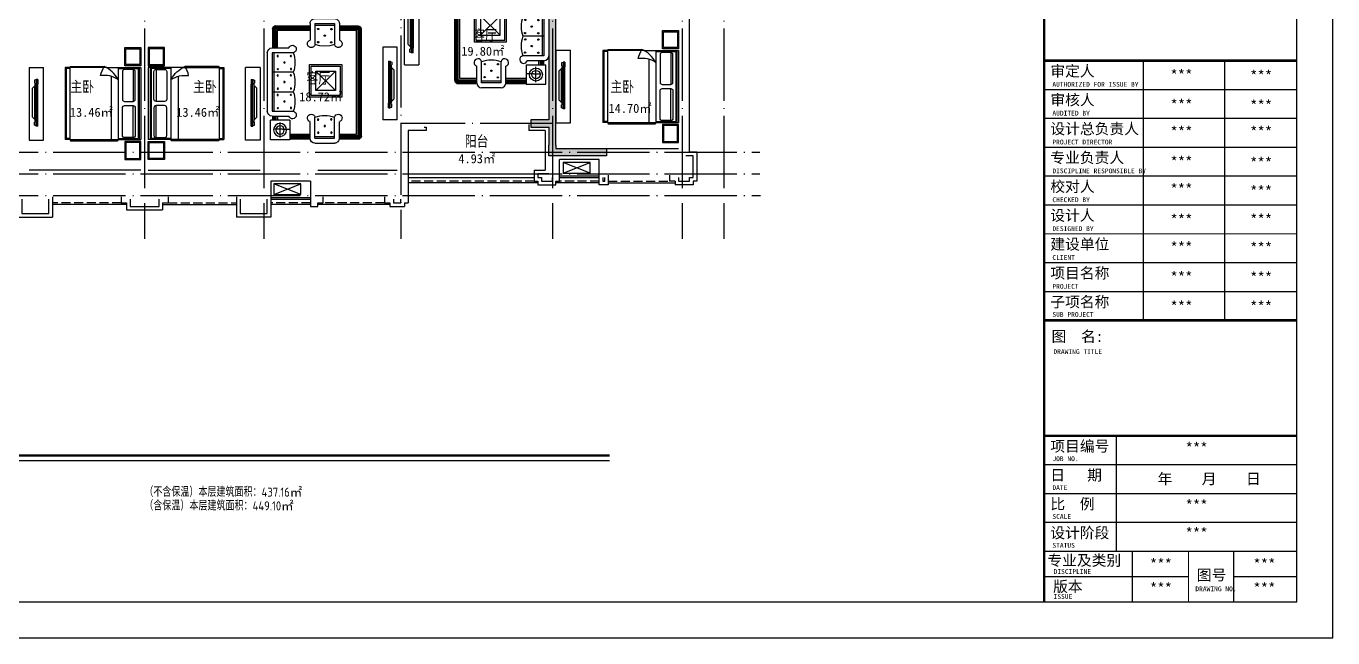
# Model space of a CAD drawing. Extents: x 12099 to 71499, y 175314 to 217314.
# Drawn here: x 35287 to 71499, y 175314 to 192272 of the extents above; entities that cross this region are included whole.
import ezdxf

# ---------------------------------------------------------------- set-up
doc = ezdxf.new("R2010")
doc.units = 0
doc.header["$LTSCALE"] = 1000
doc.header["$MEASUREMENT"] = 0
doc.linetypes.add('DASH', pattern=[0.35, 0.25, -0.1])
doc.linetypes.add('DOTE', pattern=[2.42, 2, -0.2, 0.02, -0.2])
doc.layers.get('0').update_dxf_attribs({"linetype": 'CONTINUOUS'})
for name, color, linetype in [('12fur', 21, 'CONTINUOUS'), ('COLUMN', 7, 'CONTINUOUS'), ('DOTE', 8, 'DOTE'), ('I-FURN', 252, 'CONTINUOUS'), ('J家具', 25, 'CONTINUOUS'), ('LM栏杆', 37, 'CONTINUOUS'), ('LM线角', 7, 'CONTINUOUS'), ('PUB STRM', 4, 'CONTINUOUS'), ('PUB_HATCH', 8, 'CONTINUOUS'), ('TEXT', 7, 'CONTINUOUS'), ('WINDOW', 4, 'CONTINUOUS'), ('yingwen', 7, 'CONTINUOUS'), ('保温层', 42, 'CONTINUOUS'), ('栏板线脚', 5, 'CONTINUOUS')]:
    doc.layers.add(name, color=color, linetype=linetype)
doc.layers.add('层建筑面积', color=6, linetype='CONTINUOUS', lineweight=30, plot=False)
doc.styles.add('-宋体', font='SimSun.ttf')
doc.styles.add('-黑体', font='SIMHEI.TTF', dxfattribs={"width": 0.8})
doc.styles.get("Standard").update_dxf_attribs({"font": 'GBENOR', "bigfont": 'GBCBIG'})
doc.styles.add('图签栏', font='SimSun.ttf')

# ---------------------------------------------------------------- blocks, each defined once
blk = doc.blocks.new('A$C492A1D14')
at = {"layer": 'J家具'}
for p, q in [((300, 0), (0, 750)), ((300, 750), (0, 0))]:
    blk.add_line(p, q, dxfattribs=at)
blk.add_lwpolyline([(0, 0), (0, 750), (300, 750), (300, 0)], close=True, dxfattribs=at)
blk = doc.blocks.new('SF-2')
at = {"layer": 'J家具'}
for p, q in [((-400, 2275), (-400, 262)), ((-400, 2275), (0, 2275)), ((0, 262), (0, 2275)), ((-202, 1940), (-247, 1923)), ((-247, 1923), (-247, 1842)), ((-202, 1825), (-247, 1842)), ((-232, 1817), (-157, 1817)), ((-232, 1769), (-232, 1817)), ((-157, 1947), (-202, 1947)), ((-202, 1947), (-202, 1940)), ((-202, 1940), (-202, 1825)), ((-202, 1825), (-202, 1817)), ((-157, 1817), (-202, 1817)), ((-194, 782), (-194, 1817)), ((-181, 1947), (-181, 1817)), ((-157, 1947), (-157, 1817)), ((-157, 782), (-157, 1817)), ((-245, 1769), (-307, 1704)), ((-307, 896), (-307, 1704)), ((-232, 1769), (-245, 1769)), ((-245, 831), (-245, 1769)), ((-232, 831), (-232, 1769)), ((-245, 831), (-307, 896)), ((-202, 775), (-247, 758)), ((-247, 677), (-247, 758)), ((-232, 831), (-245, 831)), ((-232, 782), (-232, 831)), ((-232, 782), (-157, 782)), ((-157, 782), (-202, 782)), ((-202, 775), (-202, 782)), ((-202, 660), (-202, 775)), ((-181, 652), (-181, 782)), ((-157, 652), (-157, 782)), ((-202, 660), (-247, 677)), ((-202, 652), (-202, 660)), ((-157, 652), (-202, 652)), ((-400, 262), (0, 262))]:
    blk.add_line(p, q, dxfattribs=at)
blk = doc.blocks.new('SSS')
at = {"layer": 'J家具'}
for p, q in [((70, 2560), (70, 2020)), ((610, 2560), (70, 2560)), ((610, 2020), (610, 2560)), ((648, 2447), (648, 2555)), ((675, 2447), (675, 2555)), ((702, 2447), (702, 2555)), ((729, 2447), (729, 2555)), ((756, 2447), (756, 2555)), ((783, 2447), (783, 2555)), ((810, 2447), (810, 2555)), ((837, 2447), (837, 2555)), ((864, 2447), (864, 2555)), ((891, 2447), (891, 2555)), ((918, 2447), (918, 2555)), ((945, 2447), (945, 2555)), ((972, 2447), (972, 2555)), ((999, 2447), (999, 2555)), ((1026, 2447), (1026, 2555)), ((1053, 2447), (1053, 2555)), ((1080, 2447), (1080, 2555)), ((1107, 2447), (1107, 2555)), ((1134, 2447), (1134, 2555)), ((1161, 2447), (1161, 2555)), ((1307, 2655), (1847, 2655)), ((2013, 2447), (2013, 2555)), ((2040, 2447), (2040, 2555)), ((2067, 2447), (2067, 2555)), ((2094, 2447), (2094, 2555)), ((2121, 2447), (2121, 2555)), ((2148, 2447), (2148, 2555)), ((2175, 2447), (2175, 2555)), ((2202, 2447), (2202, 2555)), ((2229, 2447), (2229, 2555)), ((2256, 2447), (2256, 2555)), ((2283, 2447), (2283, 2555)), ((2310, 2447), (2310, 2555)), ((2337, 2447), (2337, 2555)), ((2364, 2447), (2364, 2555)), ((2391, 2447), (2391, 2555)), ((2418, 2447), (2418, 2555)), ((2445, 2447), (2445, 2555)), ((2472, 2447), (2472, 2555)), ((2499, 2447), (2499, 2555)), ((2499, 2447), (2527, 2552)), ((2499, 2447), (2559, 2537)), ((408, 2271), (197, 2271)), ((340, 2499), (340, 2079)), ((408, 2271), (618, 2271)), ((610, 2447), (1172, 2447)), ((610, 2402), (1172, 2402)), ((1172, 2520), (1172, 2060)), ((1307, 2520), (1307, 1935)), ((1307, 2520), (1847, 2520)), ((1307, 2475), (1847, 2475)), ((1847, 2520), (1847, 1935)), ((1982, 2520), (1982, 2060)), ((1982, 2447), (2499, 2447)), ((1982, 2402), (2454, 2402)), ((2454, 2402), (2454, -497)), ((2499, 2447), (2585, 2513)), ((2499, 2447), (2601, 2482)), ((2499, 2447), (2607, 2447)), ((2499, 2447), (2499, -608)), ((2499, 2428), (2607, 2428)), ((2499, 2401), (2607, 2401)), ((2499, 2374), (2607, 2374)), ((2499, 2347), (2607, 2347)), ((2499, 2320), (2607, 2320)), ((2499, 2293), (2607, 2293)), ((2499, 2266), (2607, 2266)), ((2499, 2239), (2607, 2239)), ((2499, 2212), (2607, 2212)), ((2499, 2185), (2607, 2185)), ((610, 2020), (70, 2020)), ((224, 1989), (116, 1989)), ((224, 1966), (116, 1966)), ((224, 1939), (116, 1939)), ((224, 1912), (116, 1912)), ((120, 1905), (581, 1905)), ((224, 1905), (224, 2020)), ((269, 1905), (269, 2020)), ((2499, 2158), (2607, 2158)), ((2499, 2131), (2607, 2131)), ((2499, 2104), (2607, 2104)), ((2499, 2077), (2607, 2077)), ((2499, 2050), (2607, 2050)), ((2499, 2023), (2607, 2023)), ((2499, 1996), (2607, 1996)), ((2499, 1969), (2607, 1969)), ((2499, 1942), (2607, 1942)), ((2499, 1915), (2607, 1915)), ((2499, 1888), (2607, 1888)), ((2499, 1861), (2607, 1861)), ((2499, 1834), (2607, 1834)), ((-15, 150), (-15, 1770)), ((120, 150), (120, 1770)), ((120, 1770), (705, 1770)), ((165, 150), (165, 1770)), ((2499, 1807), (2607, 1807)), ((2499, 1780), (2607, 1780)), ((2499, 1753), (2607, 1753)), ((2499, 1726), (2607, 1726)), ((2499, 1699), (2607, 1699)), ((2499, 1672), (2607, 1672)), ((2499, 1645), (2607, 1645)), ((2499, 1618), (2607, 1618)), ((2499, 1591), (2607, 1591)), ((2499, 1564), (2607, 1564)), ((2499, 1537), (2607, 1537)), ((2499, 1510), (2607, 1510)), ((2499, 1483), (2607, 1483)), ((2499, 1456), (2607, 1456)), ((120, 1230), (705, 1230)), ((1154, 1379), (1154, 479)), ((2054, 1379), (1154, 1379)), ((1199, 1334), (1199, 524)), ((2009, 1334), (1199, 1334)), ((1334, 1199), (1334, 659)), ((1874, 1199), (1334, 1199)), ((1334, 1199), (1874, 659)), ((1334, 659), (1874, 1199)), ((1874, 659), (1874, 1199)), ((2009, 524), (2009, 1334)), ((2054, 479), (2054, 1379)), ((2499, 1429), (2607, 1429)), ((2499, 1402), (2607, 1402)), ((2499, 1375), (2607, 1375)), ((2499, 1348), (2607, 1348)), ((2499, 1321), (2607, 1321)), ((2499, 1294), (2607, 1294)), ((2499, 1267), (2607, 1267)), ((2499, 1240), (2607, 1240)), ((2499, 1213), (2607, 1213)), ((2499, 1186), (2607, 1186)), ((2499, 1159), (2607, 1159)), ((2499, 1132), (2607, 1132)), ((2499, 1105), (2607, 1105)), ((2499, 1078), (2607, 1078)), ((2499, 1051), (2607, 1051)), ((2499, 1024), (2607, 1024)), ((2499, 997), (2607, 997)), ((2499, 970), (2607, 970)), ((2499, 943), (2607, 943)), ((2499, 916), (2607, 916)), ((2499, 889), (2607, 889)), ((2499, 862), (2607, 862)), ((2499, 835), (2607, 835)), ((2499, 808), (2607, 808)), ((2499, 781), (2607, 781)), ((2499, 754), (2607, 754)), ((2499, 727), (2607, 727)), ((705, 690), (120, 690)), ((1154, 479), (2054, 479)), ((1199, 524), (2009, 524)), ((1334, 659), (1874, 659)), ((2499, 700), (2607, 700)), ((2499, 673), (2607, 673)), ((2499, 646), (2607, 646)), ((2499, 619), (2607, 619)), ((2499, 592), (2607, 592)), ((2499, 565), (2607, 565)), ((2499, 538), (2607, 538)), ((2499, 511), (2607, 511)), ((2499, 484), (2607, 484)), ((2499, 457), (2607, 457)), ((2499, 430), (2607, 430)), ((2499, 403), (2607, 403)), ((2499, 376), (2607, 376)), ((705, 150), (120, 150)), ((120, 15), (581, 15)), ((224, -500), (224, 15)), ((258, -467), (258, 15)), ((2499, 349), (2607, 349)), ((2499, 322), (2607, 322)), ((2499, 295), (2607, 295)), ((2499, 268), (2607, 268)), ((2499, 241), (2607, 241)), ((2499, 214), (2607, 214)), ((2499, 187), (2607, 187)), ((2499, 160), (2607, 160)), ((2499, 133), (2607, 133)), ((2499, 106), (2607, 106)), ((2499, 79), (2607, 79)), ((2499, 52), (2607, 52)), ((2499, 25), (2607, 25)), ((224, -5), (116, -5)), ((224, -32), (116, -32)), ((224, -59), (116, -59)), ((224, -86), (116, -86)), ((224, -113), (116, -113)), ((224, -140), (116, -140)), ((224, -167), (116, -167)), ((224, -194), (116, -194)), ((224, -221), (116, -221)), ((224, -248), (116, -248)), ((224, -275), (116, -275)), ((224, -302), (116, -302)), ((224, -329), (116, -329)), ((224, -356), (116, -356)), ((1172, -662), (1172, -201)), ((1307, -662), (1307, -77)), ((1847, -662), (1847, -77)), ((1982, -662), (1982, -201)), ((2499, -2), (2607, -2)), ((2499, -29), (2607, -29)), ((2499, -56), (2607, -56)), ((2499, -83), (2607, -83)), ((2499, -110), (2607, -110)), ((2499, -137), (2607, -137)), ((2499, -164), (2607, -164)), ((2499, -191), (2607, -191)), ((2499, -218), (2607, -218)), ((2499, -245), (2607, -245)), ((2499, -272), (2607, -272)), ((2499, -299), (2607, -299)), ((2499, -326), (2607, -326)), ((2499, -353), (2607, -353)), ((224, -383), (116, -383)), ((224, -410), (116, -410)), ((224, -437), (116, -437)), ((224, -464), (116, -464)), ((224, -491), (116, -491)), ((224, -500), (116, -500)), ((224, -500), (122, -535)), ((224, -500), (139, -566)), ((224, -500), (164, -590)), ((224, -500), (196, -605)), ((1172, -500), (224, -500)), ((224, -500), (224, -608)), ((234, -500), (234, -608)), ((243, -500), (243, -608)), ((1172, -467), (258, -467)), ((270, -500), (270, -608)), ((297, -500), (297, -608)), ((324, -500), (324, -608)), ((351, -500), (351, -608)), ((378, -500), (378, -608)), ((405, -500), (405, -608)), ((432, -500), (432, -608)), ((459, -500), (459, -608)), ((486, -500), (486, -608)), ((513, -500), (513, -608)), ((540, -500), (540, -608)), ((567, -500), (567, -608)), ((594, -500), (594, -608)), ((621, -500), (621, -608)), ((648, -500), (648, -608)), ((675, -500), (675, -608)), ((702, -500), (702, -608)), ((729, -500), (729, -608)), ((756, -500), (756, -608)), ((783, -500), (783, -608)), ((810, -500), (810, -608)), ((837, -500), (837, -608)), ((864, -500), (864, -608)), ((891, -500), (891, -608)), ((918, -500), (918, -608)), ((945, -500), (945, -608)), ((972, -500), (972, -608)), ((999, -500), (999, -608)), ((1026, -500), (1026, -608)), ((1053, -500), (1053, -608)), ((1080, -500), (1080, -608)), ((1107, -500), (1107, -608)), ((1134, -500), (1134, -608)), ((1161, -500), (1161, -608)), ((1307, -617), (1847, -617)), ((1307, -662), (1847, -662)), ((2454, -467), (1982, -467)), ((1982, -500), (2499, -500)), ((2013, -500), (2013, -608)), ((2040, -500), (2040, -608)), ((2067, -500), (2067, -608)), ((2094, -500), (2094, -608)), ((2121, -500), (2121, -608)), ((2148, -500), (2148, -608)), ((2175, -500), (2175, -608)), ((2202, -500), (2202, -608)), ((2229, -500), (2229, -608)), ((2256, -500), (2256, -608)), ((2283, -500), (2283, -608)), ((2310, -500), (2310, -608)), ((2337, -500), (2337, -608)), ((2364, -500), (2364, -608)), ((2391, -500), (2391, -608)), ((2418, -500), (2418, -608)), ((2445, -500), (2445, -608)), ((2472, -500), (2472, -608)), ((2499, -380), (2607, -380)), ((2499, -407), (2607, -407)), ((2499, -434), (2607, -434)), ((2499, -434), (2607, -434)), ((2499, -461), (2607, -461)), ((2499, -461), (2607, -461)), ((2499, -485), (2607, -485)), ((2499, -500), (2607, -500)), ((2499, -500), (2601, -535)), ((2499, -500), (2499, -608)), ((2499, -500), (2527, -605)), ((2499, -500), (2559, -590)), ((2499, -500), (2585, -566)), ((1307, -797), (1847, -797))]:
    blk.add_line(p, q, dxfattribs=at)
for points in [[(1307, -77), (1301, -58), (1292, -40), (1279, -25), (1263, -12), (1245, -2), (1226, 4), (1206, 6), (1186, 4), (1166, -1), (1148, -10), (1132, -22), (1119, -37), (1108, -54), (1101, -73), (1098, -93), (1099, -113), (1103, -133), (1111, -152), (1123, -168), (1137, -182), (1154, -194), (1172, -201)], [(1982, -201), (2001, -194), (2018, -182), (2032, -168), (2044, -152), (2052, -133), (2056, -113), (2057, -93), (2054, -73), (2047, -54), (2036, -37), (2023, -22), (2007, -10), (1989, -1), (1969, 4), (1949, 6), (1929, 4), (1910, -2), (1892, -12), (1876, -25), (1863, -40), (1854, -58), (1847, -77)], [(1847, -77), (1714, -43), (1577, -31), (1441, -43), (1307, -77)], [(1172, -662), (1175, -689), (1183, -714), (1195, -737), (1212, -758), (1232, -775), (1256, -787), (1281, -795), (1307, -797)], [(1847, -797), (1871, -795), (1894, -789), (1915, -779), (1934, -766), (1951, -749), (1964, -730), (1974, -708), (1980, -686), (1982, -662)]]:
    blk.add_lwpolyline(points, dxfattribs=at)
for points in [[(1411, -142), (1410, -138), (1408, -135), (1406, -132), (1403, -130), (1400, -128), (1397, -127), (1393, -127), (1390, -127), (1387, -128), (1383, -130), (1381, -132), (1378, -134), (1377, -137), (1375, -141), (1375, -144), (1375, -148), (1376, -151), (1378, -154), (1380, -157), (1383, -159), (1386, -161), (1389, -162), (1393, -163), (1396, -162), (1399, -162), (1403, -160), (1405, -158), (1408, -155), (1409, -152), (1411, -149), (1411, -145)], [(1595, -322), (1594, -318), (1593, -315), (1591, -312), (1588, -310), (1585, -308), (1581, -307), (1578, -307), (1574, -307), (1571, -308), (1568, -310), (1565, -312), (1563, -314), (1561, -317), (1560, -321), (1559, -324), (1560, -328), (1561, -331), (1562, -334), (1564, -337), (1567, -339), (1570, -341), (1574, -342), (1577, -343), (1581, -342), (1584, -342), (1587, -340), (1590, -338), (1592, -335), (1594, -332), (1595, -329), (1595, -325)], [(1775, -137), (1774, -134), (1773, -131), (1771, -128), (1768, -126), (1765, -124), (1761, -123), (1758, -122), (1754, -123), (1751, -123), (1748, -125), (1745, -127), (1743, -130), (1741, -133), (1740, -136), (1739, -140), (1740, -143), (1741, -147), (1742, -150), (1744, -153), (1747, -155), (1750, -157), (1754, -158), (1757, -158), (1761, -158), (1764, -157), (1767, -155), (1770, -153), (1772, -151), (1774, -148), (1775, -144), (1775, -141)], [(1415, -506), (1414, -503), (1413, -500), (1411, -497), (1408, -495), (1405, -493), (1401, -492), (1398, -491), (1394, -492), (1391, -492), (1388, -494), (1385, -496), (1383, -499), (1381, -502), (1380, -505), (1379, -509), (1380, -512), (1381, -516), (1382, -519), (1384, -522), (1387, -524), (1390, -526), (1394, -527), (1397, -527), (1401, -527), (1404, -526), (1407, -524), (1410, -522), (1412, -520), (1414, -517), (1415, -513), (1415, -510)], [(1780, -502), (1779, -498), (1777, -495), (1775, -492), (1772, -490), (1769, -488), (1766, -487), (1762, -487), (1759, -487), (1756, -488), (1752, -490), (1750, -492), (1747, -494), (1746, -497), (1744, -501), (1744, -504), (1744, -508), (1745, -511), (1747, -514), (1749, -517), (1752, -519), (1755, -521), (1758, -522), (1762, -523), (1765, -522), (1768, -522), (1772, -520), (1774, -518), (1777, -515), (1778, -512), (1780, -509), (1780, -505)]]:
    blk.add_lwpolyline(points, close=True, dxfattribs=at)
for centre, radius in [((340, 2290), 180), ((340, 2290), 117), ((1397, 2367), 18), ((1577, 2183), 18), ((1762, 2363), 18), ((1393, 2003), 18), ((1757, 1998), 18), ((278, 1685), 18), ((458, 1500), 18), ((642, 1680), 18), ((273, 1320), 18), ((278, 1145), 18), ((638, 1316), 18), ((642, 1140), 18), ((273, 780), 18), ((458, 960), 18), ((638, 776), 18), ((278, 605), 18), ((458, 420), 18), ((642, 600), 18), ((273, 240), 18), ((638, 236), 18)]:
    blk.add_circle(centre, radius, dxfattribs=at)
for centre, radius, start, end in [((1307, 2520), 135, 90, 180), ((1847, 2520), 135, 360, 90), ((120, 1770), 135, 90, 180), ((683, 1874), 106, 282.4066, 162.795), ((1204, 1958), 106, 107.205, 347.5934), ((1577, 2699), 810, 250.5288, 289.4712), ((1951, 1958), 106, 192.4066, 72.795), ((-58, 1500), 810, 340.5288, 19.4712), ((-58, 960), 810, 340.5288, 19.4712), ((-58, 420), 810, 340.5288, 19.4712), ((120, 150), 135, 180, 270), ((683, 47), 106, 197.205, 77.5934)]:
    blk.add_arc(centre, radius, start, end, dxfattribs=at)
blk = doc.blocks.new('c05')
at = {"layer": 'J家具'}
for p, q in [((-1000, -962), (-1000, 0)), ((-1000, 0), (1000, 0)), ((1000, -629), (1000, 0)), ((-1000, -50), (1000, -50)), ((-970, -80), (970, -80)), ((-970, -629), (-970, -80)), ((-945, -220), (-58, -220)), ((945, -220), (58, -220)), ((970, -629), (970, -80)), ((-1000, -629), (1010, -629)), ((1000, -1970), (1000, -629)), ((1030, -1950), (1030, -649)), ((-1030, -1950), (-1030, -1017)), ((-1000, -962), (-1000, -1970)), ((-747, -829), (1030, -829)), ((-1000, -1970), (1000, -1970)), ((-1000, -1970), (-1000, -2100)), ((-1000, -2100), (1000, -2100)), ((-970, -1970), (-970, -2070)), ((-970, -2070), (970, -2070)), ((970, -1970), (970, -2070)), ((1000, -1970), (1000, -2100))]:
    blk.add_line(p, q, dxfattribs=at)
for points in [[(-1550, -450), (-1550, 0), (-1050, 0), (-1050, -450), (-1550, -450), (-1550, -370)], [(1550, -450), (1550, 0), (1050, 0), (1050, -450), (1550, -450), (1550, -370)]]:
    blk.add_lwpolyline(points, dxfattribs=at)
for points in [[(-1520, -420), (-1520, -30), (-1080, -30), (-1080, -420)], [(1520, -420), (1520, -30), (1080, -30), (1080, -420)]]:
    blk.add_lwpolyline(points, close=True, dxfattribs=at)
for points in [[(-945, -220), (-945, -455, 0.414214), (-885, -515), (-118, -515, 0.414214), (-58, -455), (-58, -220, 0.414214), (-118, -160), (-885, -160, 0.414214)], [(945, -220), (945, -455, -0.414214), (885, -515), (118, -515, -0.414214), (58, -455), (58, -220, -0.414214), (118, -160), (885, -160, -0.414214)]]:
    blk.add_lwpolyline(points, format="xyb", close=True, dxfattribs=at)
blk.add_lwpolyline([(-667, -629, 0.180302), (-775, -1121, -0.088637), (-1030, -1017, 28871.271551)], format="xyb", dxfattribs=at)
for centre, radius, start, end in [((-187, -1442), 944, 120.6075, 153.2773), ((1010, -649), 20, 0, 90), ((-1001, -1939), 30.7, 200.3566, 272.3152), ((1001, -1939), 30.7, 267.6884, 339.6917)]:
    blk.add_arc(centre, radius, start, end, dxfattribs=at)
blk = doc.blocks.new('A$C1BD07401')
at = {"layer": 'PUB_HATCH'}
for points in [[(27350, 1700), (27550, 1700), (27550, 6800), (27350, 6800), (27350, 2400), (26850, 2400), (26850, 2200), (27350, 2200)], [(27350, 1700), (27550, 1700), (27550, 1600), (28950, 1600), (28950, 1500), (28950, 1400), (27350, 1400)]]:
    blk.add_hatch(color=256, dxfattribs=at).paths.add_polyline_path(points)
at = {"layer": 'COLUMN'}
for p, q in [((27550, 6800), (27350, 6800)), ((27350, 6800), (27350, 2400)), ((27550, 1700), (27550, 6800)), ((27350, 2400), (26850, 2400)), ((26850, 2400), (26850, 2200)), ((26850, 2200), (27350, 2200)), ((27350, 2200), (27350, 1700))]:
    blk.add_line(p, q, dxfattribs=at)
blk.add_lwpolyline([(27550, 1700), (27550, 1700), (27550, 1600), (28950, 1600), (28950, 1500), (28950, 1400), (27350, 1400), (27350, 1700)], dxfattribs=at)
blk = doc.blocks.new('1111111111111111')
for p, q in [((-172968, -24916), (-172968, 17084)), ((-173968, -23916), (-173968, 16084)), ((-229868, -23916), (-173968, -23916)), ((-232368, -24916), (-172968, -24916))]:
    blk.add_line(p, q)
for points, const_width in [([(-180968, -23916), (-180968, 16084)], 70), ([(-180968, -8916), (-173968, -8916)], 70), ([(-178222, -16116), (-178222, -8916)], 35), ([(-175968, -8916), (-175968, -16116)], 35), ([(-180968, -9716), (-173968, -9716)], 35), ([(-180968, -10516), (-173968, -10516)], 35), ([(-180968, -11316), (-173968, -11316)], 35), ([(-180968, -12116), (-173968, -12116)], 35), ([(-180968, -12916), (-173968, -12916)], 35), ([(-180968, -13716), (-173968, -13716)], 35), ([(-180968, -14516), (-173968, -14516)], 35), ([(-180968, -14516), (-173968, -14516)], 35), ([(-180968, -15316), (-173968, -15316)], 35), ([(-180968, -16116), (-173968, -16116)], 70), ([(-180968, -16116), (-173968, -16116)], 35), ([(-180968, -19316), (-173968, -19316)], 70), ([(-178968, -22516), (-178968, -19316)], 35), ([(-180968, -20116), (-173968, -20116)], 35), ([(-180968, -20916), (-173968, -20916)], 35), ([(-180968, -21716), (-173968, -21716)], 35), ([(-180968, -22516), (-173968, -22516)], 35), ([(-180968, -22516), (-173968, -22516)], 35), ([(-178524, -23916), (-178524, -22516)], 35), ([(-176968, -23916), (-176968, -22516)], 35), ([(-175718, -23916), (-175718, -22516)], 35), ([(-180968, -23216), (-176968, -23216)], 35), ([(-175718, -23216), (-173968, -23216)], 35)]:
    blk.add_lwpolyline(points, dxfattribs=dict(const_width=const_width))
at = {"style": '-宋体'}
for s, p in [('审定人', (-180797, -9353)), ('审核人', (-180797, -10153)), ('设计总负责人', (-180797, -10953)), ('专业负责人', (-180797, -11753)), ('校对人', (-180797, -12553)), ('设计人', (-180797, -13353)), ('建设单位', (-180797, -14153)), ('项目名称', (-180797, -14953)), ('子项名称', (-180797, -15753)), ('图  名:', (-180764, -16709)), ('项目编号', (-180797, -19753)), ('日   期', (-180797, -20553)), ('比  例', (-180797, -21353)), ('设计阶段', (-180797, -22153)), ('专业及类别', (-180879, -22916)), ('图号', (-176737, -23321)), ('版本 ', (-180722, -23641))]:
    blk.add_text(s, height=300, dxfattribs=at).set_placement(p)
at = {"layer": 'yingwen', "style": '图签栏'}
for s, height, p in [('AUTHORIZED FOR ISSUE BY ', 132.71, (-180740, -9638)), ('AUDITED BY ', 132.71, (-180740, -10438)), ('PROJECT DIRECTOR ', 132.71, (-180740, -11238)), ('DISCIPLINE RESPONSIBLE BY ', 132.71, (-180740, -12038)), ('CHECKED BY ', 132.71, (-180740, -12838)), ('DESIGNED BY ', 132.71, (-180740, -13638)), ('CLIENT', 132.7, (-180740, -14438)), ('PROJECT', 132.7, (-180740, -15238)), ('SUB PROJECT', 132.71, (-180740, -16017)), ('DRAWING TITLE', 132.71, (-180712, -17047)), ('JOB NO.', 132.7, (-180740, -20017)), ('DATE', 132.7, (-180740, -20817)), ('SCALE', 132.7, (-180740, -21617)), ('STATUS', 132.7, (-180740, -22417)), ('DISCIPLINE', 132.7, (-180707, -23143)), ('DRAWING NO.', 132.71, (-176778, -23624)), ('ISSUE ', 132.7, (-180707, -23837))]:
    blk.add_text(s, height=height, dxfattribs=at).set_placement(p)
blk = doc.blocks.new('w1')
at = {"layer": 'yingwen'}
blk.add_blockref('1111111111111111', (-591360, -132739), dxfattribs=at)
at = {"style": '-宋体'}
for s, p in [('***', (-768830, -142208)), ('***', (-766622, -142227)), ('***', (-768830, -143033)), ('***', (-766622, -143050)), ('***', (-768830, -143781)), ('***', (-766622, -143781)), ('***', (-768830, -144613)), ('***', (-766622, -144643)), ('***', (-768830, -145372)), ('***', (-766622, -145428)), ('***', (-768830, -146217)), ('***', (-766622, -146212)), ('***', (-768830, -146983)), ('***', (-766622, -146995)), ('***', (-768830, -147809)), ('***', (-766622, -147818)), ('***', (-768830, -148621)), ('***', (-766622, -148626)), ('***', (-768411, -152545)), ('年    月    日', (-769187, -153394)), ('***', (-768411, -154133)), ('***', (-768411, -154907)), ('***', (-769399, -155765)), ('***', (-766531, -155765)), ('***', (-769399, -156433)), ('***', (-766531, -156433))]:
    blk.add_text(s, height=300, dxfattribs=at).set_placement(p)

msp = doc.modelspace()

# ---------------------------------------------------------------- linework, layer by layer
at = {"layer": 'DOTE', "linetype": 'DOTE'}
for p, q in [((38570, 206722), (38570, 186375)), ((41870, 206722), (41870, 186375)), ((49870, 206722), (49870, 186375)), ((53470, 206722), (53470, 186375)), ((54620, 206722), (54620, 186375)), ((45670, 199275), (45670, 186375)), ((49870, 189575), (45670, 189575)), ((21520, 188775), (55620, 188775)), ((21520, 188175), (55620, 188175)), ((21520, 187575), (55640, 187575))]:
    msp.add_line(p, q, dxfattribs=at)
at = {"layer": 'LM栏杆'}
for p, q in [((45870, 188175), (49370, 188175)), ((45870, 188075), (49370, 188075)), ((50070, 188125), (51170, 188125)), ((50070, 188075), (51170, 188075)), ((42070, 187525), (43170, 187525)), ((42070, 187475), (43170, 187475))]:
    msp.add_line(p, q, dxfattribs=at)
at = {"layer": 'LM线角'}
for points in [[(53370, 188075), (53370, 187975), (53670, 187975), (53670, 188075), (53770, 188075), (53770, 188675), (53570, 188675)], [(49770, 188175), (49470, 188175), (49470, 188075), (49570, 188075), (49570, 187975), (49870, 187975), (49870, 188075)], [(51270, 188075), (51270, 187975), (51320, 187975), (51320, 188075)], [(35170, 187475), (35170, 187075), (35920, 187075), (35920, 187475)], [(38170, 187475), (38170, 187275), (38970, 187275), (38970, 187475)], [(41220, 187475), (41220, 187075), (41970, 187075), (41970, 187475)], [(45470, 187475), (45470, 187375), (45670, 187375), (45670, 187475)]]:
    msp.add_lwpolyline(points, dxfattribs=at)
at = {"layer": 'TEXT', "color": 7, "const_width": 70}
msp.add_lwpolyline([(33231, 180371), (51454, 180371)], dxfattribs=at)
at = {"layer": 'TEXT', "color": 7}
msp.add_lwpolyline([(33231, 180231), (51454, 180231)], dxfattribs=at)
at = {"layer": 'WINDOW'}
for p, q in [((51370, 188875), (53370, 188875)), ((38470, 188275), (35370, 188275)), ((38670, 188275), (41770, 188275)), ((43370, 188275), (45570, 188275))]:
    msp.add_line(p, q, dxfattribs=at)
at = {"layer": '保温层'}
for p, q in [((53670, 188775), (53670, 193825)), ((46370, 189475), (46370, 189375)), ((49220, 189541), (49220, 189375)), ((45870, 189375), (45870, 187375)), ((46370, 189375), (45870, 189375)), ((49670, 189375), (49220, 189375)), ((49670, 189375), (49670, 188275)), ((53870, 188775), (53670, 188775)), ((53870, 188775), (53870, 188075)), ((51170, 188575), (50070, 188575)), ((50070, 187975), (50070, 188575)), ((51170, 187875), (51170, 188575)), ((42070, 187975), (42070, 186975)), ((43170, 187975), (42070, 187975)), ((43170, 187975), (43170, 187275)), ((49370, 188275), (49370, 187975)), ((49370, 188275), (49670, 188275)), ((49370, 187975), (49470, 187975)), ((49470, 187975), (49470, 187875)), ((49970, 187975), (50070, 187975)), ((49970, 187875), (49970, 187975)), ((50070, 187975), (50070, 188075)), ((51420, 188141), (51420, 187875)), ((53120, 188141), (53120, 187975)), ((53270, 187975), (53120, 187975)), ((53270, 187975), (53270, 187875)), ((53770, 187975), (53770, 187875)), ((53870, 187975), (53770, 187975)), ((53870, 188075), (53870, 187975)), ((49470, 187875), (49970, 187875)), ((51420, 187875), (51170, 187875)), ((53770, 187875), (53270, 187875)), ((36020, 187541), (36020, 186975)), ((37920, 187541), (37920, 187375)), ((37920, 187375), (38070, 187375)), ((38070, 187375), (38070, 187175)), ((39070, 187375), (39220, 187375)), ((39070, 187375), (39070, 187175)), ((39220, 187541), (39220, 187375)), ((41120, 187541), (41120, 186975)), ((43170, 187275), (43370, 187275)), ((43370, 187375), (43520, 187375)), ((43370, 187275), (43370, 187375)), ((43520, 187375), (43520, 187541)), ((45220, 187541), (45220, 187375)), ((45220, 187375), (45370, 187375)), ((45370, 187375), (45370, 187275)), ((45370, 187275), (45770, 187275)), ((45770, 187375), (45770, 187275)), ((45770, 187375), (45870, 187375)), ((35070, 186975), (36020, 186975)), ((38070, 187175), (39070, 187175)), ((42070, 186975), (41120, 186975))]:
    msp.add_line(p, q, dxfattribs=at)
msp.add_lwpolyline([(46320, 189475), (46370, 189475)], dxfattribs=at)
at = {"layer": '栏板线脚', "linetype": 'DASH'}
for p, q in [((49370, 187975), (45870, 187975)), ((51170, 187975), (50070, 187975)), ((51420, 187975), (53120, 187975)), ((37920, 187375), (36020, 187375)), ((39220, 187375), (41120, 187375)), ((43170, 187375), (42070, 187375)), ((45220, 187375), (43520, 187375))]:
    msp.add_line(p, q, dxfattribs=at)
at = {"layer": '栏板线脚'}
for p, q in [((49470, 187925), (45870, 187925)), ((51170, 187925), (49970, 187925)), ((51420, 187925), (53270, 187925)), ((38070, 187325), (36020, 187325)), ((39070, 187325), (41120, 187325)), ((43170, 187325), (42070, 187325)), ((45370, 187325), (43370, 187325))]:
    msp.add_line(p, q, dxfattribs=at)

# ---------------------------------------------------------------- block references
at = {"layer": '12fur', "rotation": 270}
msp.add_blockref('c05', (38470, 190125), dxfattribs=at)
at = {"layer": '12fur', "xscale": -1, "rotation": 90}
msp.add_blockref('c05', (38670, 190125), dxfattribs=at)
at = {"layer": 'I-FURN', "rotation": 359.9999596591952}
msp.add_blockref('SF-2', (35770, 188848), dxfattribs=at)
at = {"layer": 'I-FURN', "xscale": -1, "rotation": 4.034080477666179e-05}
msp.add_blockref('SF-2', (41370, 188848), dxfattribs=at)
at = {"layer": 'J家具'}
for name, p, rotation in [('SSS', (49756, 193219), 179.9999193183904), ('c05', (53370, 190597), 270), ('SF-2', (50370, 189328), 359.9999596591952)]:
    msp.add_blockref(name, p, dxfattribs=dict(at, rotation=rotation))
at = {"layer": 'J家具', "extrusion": (0, 0, -1), "zscale": -1, "rotation": 180.0000403408048}
msp.add_blockref('SF-2', (-46170, 193474), dxfattribs=at)
at = {"layer": 'J家具', "xscale": -1}
for name, p, rotation in [('SSS', (41985, 191683), 180.0000806816095), ('A$C492A1D14', (50919, 188494), 90), ('A$C492A1D14', (42904, 187903), 90), ('A$C492A1D14', (42904, 187903), 90)]:
    msp.add_blockref(name, p, dxfattribs=dict(at, rotation=rotation))
at = {"layer": 'J家具', "extrusion": (0, 0, -1), "xscale": -1, "zscale": -1, "rotation": 179.9999596591952}
msp.add_blockref('SF-2', (-45170, 191953), dxfattribs=at)
at = {"layer": 'PUB STRM'}
msp.add_blockref('A$C1BD07401', (22420, 187275), dxfattribs=at)
at = {"layer": '层建筑面积'}
msp.add_blockref('w1', (835827, 332969), dxfattribs=at)

# ---------------------------------------------------------------- texts
at = {"layer": 'TEXT', "style": '-黑体', "width": 0.8}
for s, p in [('客厅', (47674, 191871)), ('客厅', (43057, 190680)), ('主卧', (36514, 190443)), ('主卧', (39915, 190443)), ('主卧', (51479, 190443)), ('阳台', (47444, 188932))]:
    msp.add_text(s, height=300, dxfattribs=at).set_placement(p)
at = {"layer": 'TEXT', "color": 0, "char_height": 250, "width": 1549.83}
for s, insert, attachment_point in [('{\\fSimHei|b0|i0|c134|p2;19.80\\fSimHei|b0|i0|c129|p2;㎡}', (48539, 191702), 3), ('{\\fSimHei|b0|i0|c134|p2;18.72\\fSimHei|b0|i0|c129|p2;㎡}', (44048, 190437), 3), ('{\\fSimHei|b0|i0|c134|p2;14.70\\fSimHei|b0|i0|c129|p2;㎡}', (52620, 190118), 3), ('{\\fSimHei|b0|i0|c134|p2;13.46\\fSimHei|b0|i0|c129|p2;㎡}', (36500, 190009), 1), ('{\\fSimHei|b0|i0|c134|p2;13.46\\fSimHei|b0|i0|c129|p2;㎡}', (40640, 190009), 3), ('{\\fSimHei|b0|i0|c134|p2;4.93\\fSimHei|b0|i0|c129|p2;㎡}', (48287, 188723), 3)]:
    msp.add_mtext(s, dxfattribs=dict(at, insert=insert, attachment_point=attachment_point))
at = {"layer": 'TEXT', "char_height": 250, "width": 5272.17, "attachment_point": 1}
for s, insert in [('（不含保温）本层建筑面积：437.16{\\fSimSun|b0|i0|c129|p2;㎡}', (38562, 179478)), ('（含保温）本层建筑面积：449.10{\\fSimSun|b0|i0|c129|p2;㎡}', (38562, 179098))]:
    msp.add_mtext(s, dxfattribs=dict(at, insert=insert))

doc.saveas('drawing.dxf')
